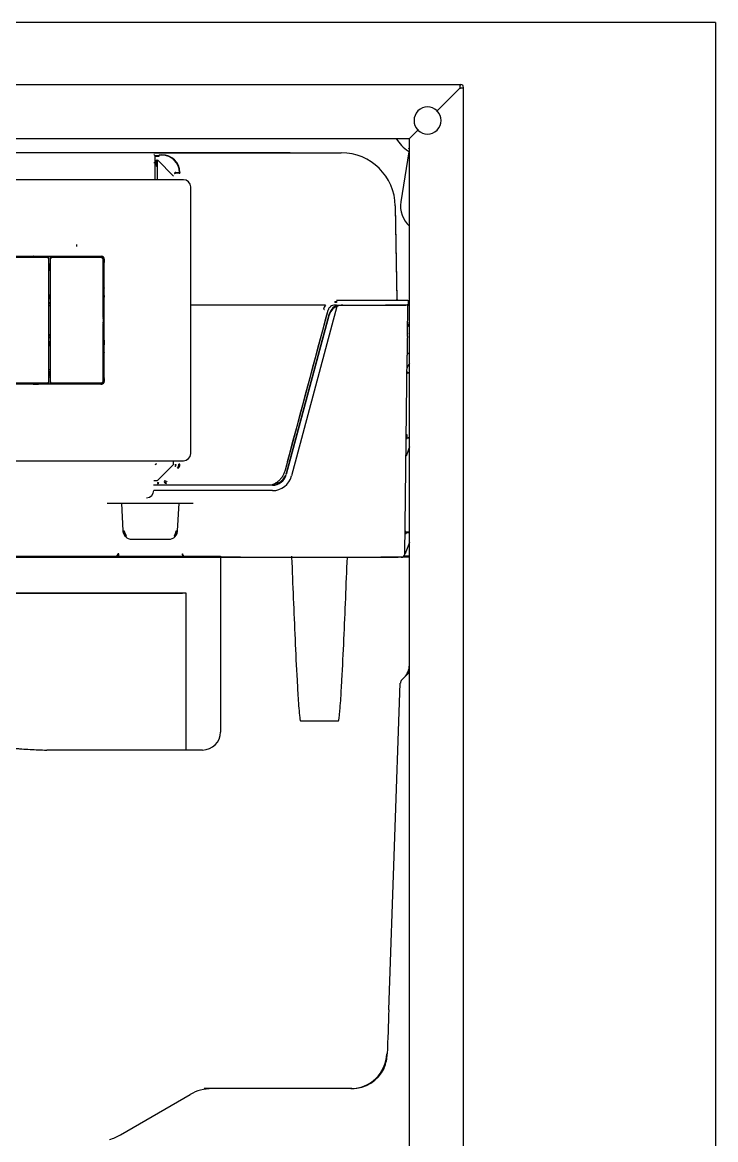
# Model space of a CAD drawing. Header units: millimetres. Extents: x 976 to 9349, y -1578 to 2211.
# Drawn here: x 4005.7 to 4044.2, y 1031.7 to 1093.7 of the extents above; entities that cross this region are included whole.
import ezdxf

# ---------------------------------------------------------------- set-up
doc = ezdxf.new("R2010")
doc.units = ezdxf.units.MM
doc.layers.add('Wbudowane', color=175, linetype='Continuous')
doc.layers.add('Ściany', color=7, linetype='Continuous')

# ---------------------------------------------------------------- blocks, each defined once
blk = doc.blocks.new('Z$W@#2519')
at = {"linetype": 'Continuous'}
for p, q in [((0, 19.3), (0, 0.4)), ((15.2, 19.7), (0.4, 19.7)), ((15.6, 0.4), (15.6, 19.3)), ((4.417, 14.9), (4.553, 14.9)), ((5.995, 14.89), (4.595, 14.89)), ((4.61, 14.898), (4.602, 14.9)), ((5.998, 14.9), (5.99, 14.898)), ((9.553, 14.9), (6.047, 14.9)), ((6.431, 14.9), (6.516, 14.896)), ((8.892, 14.892), (6.707, 14.892)), ((8.905, 14.893), (9.084, 14.896)), ((9.084, 14.896), (9.169, 14.9)), ((9.61, 14.898), (9.602, 14.9)), ((11.005, 14.89), (9.605, 14.89)), ((10.99, 14.898), (10.998, 14.9)), ((11.047, 14.9), (11.183, 14.9)), ((4.25, 10.979), (4.25, 14.733)), ((4.272, 14.63), (4.272, 14.055)), ((4.32, 14.73), (4.32, 12)), ((7.601, 14.83), (4.42, 14.83)), ((6.7, 14.88), (4.522, 14.88)), ((6.835, 14.887), (6.715, 14.887)), ((7.473, 14.88), (6.85, 14.88)), ((7.473, 14.88), (7.573, 14.88)), ((7.576, 14.88), (7.573, 14.88)), ((7.578, 14.84), (7.578, 14.86)), ((7.621, 14.83), (7.646, 14.835)), ((7.696, 14.836), (7.904, 14.836)), ((7.954, 14.835), (7.979, 14.83)), ((11.18, 14.83), (7.999, 14.83)), ((8.022, 14.86), (8.022, 14.84)), ((8.027, 14.88), (8.024, 14.88)), ((8.027, 14.88), (8.127, 14.88)), ((8.75, 14.88), (8.127, 14.88)), ((8.885, 14.887), (8.765, 14.887)), ((11.078, 14.88), (8.9, 14.88)), ((11.28, 12), (11.28, 14.73)), ((11.328, 14.055), (11.328, 14.63)), ((11.35, 14.733), (11.35, 10.979)), ((4.265, 14.04), (4.265, 13.96)), ((4.272, 13.945), (4.272, 12.485)), ((11.328, 12.485), (11.328, 13.945)), ((11.335, 13.96), (11.335, 14.04)), ((4.265, 12.47), (4.265, 12.39)), ((11.335, 12.39), (11.335, 12.47)), ((4.272, 12.375), (4.272, 11.95)), ((4.322, 11.9), (4.42, 11.9)), ((4.42, 11.83), (4.345, 11.83)), ((4.42, 11.9), (11.18, 11.9)), ((11.18, 11.83), (4.42, 11.83)), ((4.66, 11.83), (4.66, 11.9)), ((4.75, 11.89), (4.749, 11.9)), ((4.75, 11.84), (4.75, 11.83)), ((4.93, 11.87), (4.77, 11.87)), ((4.77, 11.86), (4.93, 11.86)), ((4.951, 11.9), (4.95, 11.89)), ((4.95, 11.83), (4.95, 11.84)), ((5.04, 11.9), (5.04, 11.83)), ((6.4, 11.89), (6.399, 11.9)), ((6.4, 11.84), (6.4, 11.83)), ((6.58, 11.87), (6.42, 11.87)), ((6.42, 11.86), (6.58, 11.86)), ((6.601, 11.9), (6.6, 11.89)), ((6.6, 11.83), (6.6, 11.84)), ((9, 11.89), (8.999, 11.9)), ((9, 11.84), (9, 11.83)), ((9.18, 11.87), (9.02, 11.87)), ((9.02, 11.86), (9.18, 11.86)), ((9.201, 11.9), (9.2, 11.89)), ((9.2, 11.83), (9.2, 11.84)), ((10.56, 11.9), (10.56, 11.83)), ((10.65, 11.89), (10.649, 11.9)), ((10.65, 11.84), (10.65, 11.83)), ((10.83, 11.87), (10.67, 11.87)), ((10.67, 11.86), (10.83, 11.86)), ((10.851, 11.9), (10.85, 11.89)), ((10.85, 11.83), (10.85, 11.84)), ((10.94, 11.83), (10.94, 11.9)), ((11.18, 11.9), (11.278, 11.9)), ((11.255, 11.83), (11.18, 11.83)), ((11.328, 11.95), (11.328, 12.375)), ((4.265, 11.355), (4.265, 11.245)), ((4.275, 9.55), (4.29, 11.225)), ((4.285, 11.375), (4.291, 11.375)), ((4.285, 11.225), (4.29, 11.225)), ((4.291, 11.375), (4.295, 11.78)), ((4.32, 11.73), (4.32, 4.97)), ((11.28, 4.97), (11.28, 11.73)), ((11.305, 11.78), (11.309, 11.375)), ((11.315, 11.375), (11.309, 11.375)), ((11.31, 11.225), (11.325, 9.55)), ((11.315, 11.225), (11.31, 11.225)), ((11.335, 11.245), (11.335, 11.355)), ((11.342, 10.982), (11.35, 11.25)), ((4.25, 10.949), (4.252, 10.943)), ((4.252, 10.943), (4.252, 9.557)), ((11.35, 10.949), (11.348, 10.943)), ((11.348, 10.943), (11.348, 9.557)), ((4.25, 9.551), (4.252, 9.557)), ((4.25, 4.967), (4.25, 9.521)), ((4.265, 9.433), (4.265, 9.317)), ((4.275, 9.55), (4.275, 9.45)), ((11.325, 9.45), (11.325, 9.55)), ((11.335, 9.317), (11.335, 9.433)), ((11.35, 9.551), (11.348, 9.557)), ((11.35, 9.521), (11.35, 4.967)), ((4.275, 9.3), (4.275, 8.677)), ((11.325, 8.677), (11.325, 9.3)), ((4.275, 8.577), (4.275, 8.677)), ((4.275, 8.577), (4.275, 8.574)), ((4.275, 8.126), (4.275, 8.123)), ((4.275, 8.023), (4.275, 8.123)), ((4.276, 8.127), (4.276, 8.573)), ((4.319, 8.572), (4.295, 8.572)), ((4.295, 8.128), (4.319, 8.128)), ((11.305, 8.572), (11.281, 8.572)), ((11.281, 8.128), (11.305, 8.128)), ((11.324, 8.127), (11.324, 8.573)), ((11.325, 8.677), (11.325, 8.577)), ((11.325, 8.574), (11.325, 8.577)), ((11.325, 8.123), (11.325, 8.126)), ((11.325, 8.123), (11.325, 8.023)), ((4.275, 8.023), (4.275, 7.4)), ((11.325, 7.4), (11.325, 8.023)), ((4.265, 7.383), (4.265, 7.267)), ((4.275, 7.25), (4.275, 7.15)), ((4.29, 5.475), (4.275, 7.15)), ((11.325, 7.15), (11.31, 5.475)), ((11.325, 7.15), (11.325, 7.25)), ((11.335, 7.267), (11.335, 7.383)), ((4.265, 5.455), (4.265, 5.345)), ((4.285, 5.475), (4.29, 5.475)), ((4.285, 5.325), (4.291, 5.325)), ((4.293, 5.096), (4.291, 5.325)), ((11.309, 5.325), (11.307, 5.096)), ((11.315, 5.325), (11.309, 5.325)), ((11.315, 5.475), (11.31, 5.475)), ((11.335, 5.345), (11.335, 5.455)), ((4.553, 4.8), (4.417, 4.8)), ((4.42, 4.87), (7.601, 4.87)), ((4.775, 4.846), (4.541, 4.848)), ((4.595, 4.81), (5.995, 4.81)), ((4.602, 4.8), (4.61, 4.802)), ((4.775, 4.843), (4.775, 4.846)), ((4.795, 4.823), (4.905, 4.823)), ((6.6, 4.83), (4.925, 4.845)), ((4.925, 4.843), (4.925, 4.845)), ((5.99, 4.802), (5.998, 4.8)), ((6.047, 4.8), (9.553, 4.8)), ((6.695, 4.824), (6.552, 4.822)), ((6.6, 4.83), (6.7, 4.83)), ((6.715, 4.823), (6.835, 4.823)), ((8.755, 4.826), (6.845, 4.826)), ((6.85, 4.83), (7.473, 4.83)), ((7.573, 4.83), (7.473, 4.83)), ((7.573, 4.83), (7.576, 4.83)), ((7.578, 4.864), (7.578, 4.85)), ((7.621, 4.87), (7.646, 4.865)), ((7.696, 4.864), (7.904, 4.864)), ((7.954, 4.865), (7.979, 4.87)), ((7.999, 4.87), (11.18, 4.87)), ((8.022, 4.85), (8.022, 4.864)), ((8.024, 4.83), (8.027, 4.83)), ((8.127, 4.83), (8.027, 4.83)), ((8.127, 4.83), (8.75, 4.83)), ((8.765, 4.823), (8.885, 4.823)), ((8.9, 4.83), (9, 4.83)), ((9.048, 4.822), (8.905, 4.824)), ((10.675, 4.845), (9, 4.83)), ((9.602, 4.8), (9.61, 4.802)), ((9.605, 4.81), (11.005, 4.81)), ((10.675, 4.843), (10.675, 4.845)), ((10.695, 4.823), (10.805, 4.823)), ((11.059, 4.848), (10.825, 4.846)), ((10.825, 4.843), (10.825, 4.846)), ((10.998, 4.8), (10.99, 4.802)), ((11.183, 4.8), (11.047, 4.8)), ((0.4, 0), (15.2, 0))]:
    blk.add_line(p, q, dxfattribs=at)
for centre, radius, start, end in [((4.613, 14.93), 0.213, 179.69756, 182.09006), ((11.136, 14.93), 0.0643, 353.04968, 0.99269), ((4.22, 14.703), 0.0472, 80.53333, 91.33453), ((4.522, 14.63), 0.25, 90, 180), ((6.715, 14.867), 0.02, 90, 139.4584), ((6.835, 14.867), 0.02, 40.5416, 90), ((8.765, 14.867), 0.02, 90, 139.4584), ((8.885, 14.867), 0.02, 40.5416, 90), ((11.078, 14.63), 0.25, 0, 90), ((11.38, 14.603), 0.147, 89.56423, 93.01798), ((4.285, 14.04), 0.02, 130.5416, 180), ((4.285, 13.96), 0.02, 180, 229.4584), ((11.315, 14.04), 0.02, 0, 49.4584), ((11.315, 13.96), 0.02, 310.5416, 0), ((4.285, 12.47), 0.02, 130.5416, 180), ((11.315, 12.47), 0.02, 0, 49.4584), ((4.285, 12.39), 0.02, 180, 229.4584), ((4.322, 11.95), 0.05, 180, 270), ((4.345, 11.78), 0.05, 90, 179.49742), ((4.77, 11.89), 0.02, 181, 270), ((4.77, 11.84), 0.02, 90, 180), ((4.93, 11.89), 0.02, 270, 359), ((4.93, 11.84), 0.02, 0, 90), ((6.42, 11.89), 0.02, 181, 270), ((6.42, 11.84), 0.02, 90, 180), ((6.58, 11.89), 0.02, 270, 359), ((6.58, 11.84), 0.02, 0, 90), ((7.8, 12.85), 1.375, 223.70211, 227.63974), ((7.8, 12.85), 1.372, 223.81366, 227.61832), ((7.044, 11.729), 0.2, 147.63825, 149.7807), ((7.8, 12.85), 1.28, 227.91809, 232.83271), ((7.8, 12.85), 1.28, 307.16729, 312.08191), ((7.8, 12.85), 1.372, 312.38168, 316.18634), ((8.556, 11.729), 0.2, 30.2193, 32.36175), ((7.8, 12.85), 1.375, 312.36026, 316.29789), ((9.02, 11.89), 0.02, 181, 270), ((9.02, 11.84), 0.02, 90, 180), ((9.18, 11.89), 0.02, 270, 359), ((9.18, 11.84), 0.02, 0, 90), ((10.67, 11.89), 0.02, 181, 270), ((10.67, 11.84), 0.02, 90, 180), ((10.83, 11.89), 0.02, 270, 359), ((10.83, 11.84), 0.02, 0, 90), ((11.255, 11.78), 0.05, 0.50258, 90), ((11.278, 11.95), 0.05, 270, 0), ((11.315, 12.39), 0.02, 310.5416, 0), ((4.285, 11.355), 0.02, 90, 180), ((4.285, 11.245), 0.02, 180, 270), ((11.315, 11.355), 0.02, 0, 90), ((11.315, 11.245), 0.02, 270, 0), ((4.285, 9.433), 0.02, 120, 180), ((4.285, 9.317), 0.02, 180, 240), ((11.315, 9.433), 0.02, 0, 60), ((11.315, 9.317), 0.02, 300, 0), ((4.285, 7.383), 0.02, 120, 180), ((4.285, 7.267), 0.02, 180, 240), ((11.315, 7.383), 0.02, 0, 60), ((11.315, 7.267), 0.02, 300, 0), ((4.285, 5.455), 0.02, 90, 180), ((4.285, 5.345), 0.02, 180, 270), ((4.543, 5.098), 0.25, 180.49821, 206.9482), ((11.057, 5.098), 0.25, 333.0518, 359.50179), ((11.315, 5.455), 0.02, 0, 90), ((11.315, 5.345), 0.02, 270, 0), ((4.22, 4.997), 0.0474, 268.67167, 279.42031), ((4.613, 4.77), 0.213, 177.90992, 180.30245), ((4.543, 5.098), 0.25, 245.70446, 269.50287), ((4.795, 4.843), 0.02, 180, 270), ((4.905, 4.843), 0.02, 270, 0), ((6.715, 4.843), 0.02, 220.5416, 270), ((6.835, 4.843), 0.02, 270, 319.4584), ((7.949, 4.862), 0.371, 178.81522, 179.69303), ((7.651, 4.862), 0.371, 0.30697, 1.18478), ((8.765, 4.843), 0.02, 220.5416, 270), ((8.885, 4.843), 0.02, 270, 319.4584), ((10.695, 4.843), 0.02, 180, 270), ((10.805, 4.843), 0.02, 270, 0), ((11.057, 5.098), 0.25, 270.49713, 294.29554), ((11.136, 4.77), 0.0647, 359.0133, 6.90724), ((11.38, 5.097), 0.147, 266.98478, 270.43483)]:
    blk.add_arc(centre, radius, start, end, dxfattribs=at)
for centre, major_axis, ratio, start_param, end_param in [((0.4, 19.3), (0.283, -0.283), 0.999695, 2.356347, 3.926839), ((15.2, 19.3), (-0.283, -0.283), 0.999695, 2.356347, 3.926839), ((4.417, 14.733), (0.118, -0.118), 0.999924, 2.356233, 3.926953), ((4.553, 14.9), (0.05, 0), 0.008727, 0.05236, 1.570796), ((4.595, 14.91), (0.0142, 0.0142), 0.997265, 2.882633, 3.925621), ((4.61, 14.878), (0, 0.0117), 1, -0.072917, -0.000457), ((5.99, 14.878), (0, 0.02), 1, 0.000457, 0.072917), ((5.995, 14.91), (-0.0142, 0.0142), 0.997265, 2.357564, 3.396668), ((6.047, 14.9), (-0.05, 0), 0.008727, 4.712389, 6.230825), ((6.707, 14.872), (0.0141, -0.0141), 0.999695, 2.356347, 3.523435), ((8.892, 14.872), (-0.0141, -0.0141), 0.999695, 2.759751, 3.926839), ((9.553, 14.9), (0.05, 0), 0.008727, 0.05236, 1.570796), ((9.605, 14.91), (0.0142, 0.0142), 0.997265, 2.886517, 3.925621), ((9.61, 14.878), (0, 0.0117), 1, -0.072917, -0.000457), ((10.99, 14.878), (0, 0.02), 1, 0.000457, 0.072917), ((11.047, 14.9), (-0.05, 0), 0.008727, 4.712389, 6.230825), ((11.005, 14.91), (-0.0142, 0.0142), 0.997265, 2.357564, 3.400551), ((11.183, 14.733), (-0.118, -0.118), 0.999924, 2.356233, 3.926953), ((4.42, 14.73), (0.0707, -0.0707), 0.999695, 2.356347, 3.926839), ((7.576, 14.86), (0, -0.02), 0.087489, 1.570796, 3.141593), ((7.58, 14.84), (0, -0.02), 0.087489, 4.712389, 5.235988), ((7.601, 14.83), (0.02, 0), 0.017455, 4.712389, 6.195919), ((7.696, 14.835), (-0.05, 0), 0.017455, 4.712389, 6.195919), ((7.904, 14.835), (0.05, 0), 0.017455, 0.087266, 1.570796), ((7.999, 14.83), (-0.02, 0), 0.017455, 0.087266, 1.570796), ((8.024, 14.86), (0, 0.02), 1, 0, 1.570796), ((8.02, 14.84), (0, 0.0101), 1, 3.291983, 4.712389), ((11.18, 14.73), (-0.0707, -0.0707), 0.999695, 2.356347, 3.926839), ((4.42, 12), (0.0707, 0.0707), 0.999695, 2.356347, 3.926839), ((4.42, 11.73), (0.0707, -0.0707), 0.999695, 2.356347, 3.926839), ((11.18, 12), (-0.0707, 0.0707), 0.999695, 2.356347, 3.926839), ((11.18, 11.73), (-0.0707, -0.0707), 0.999695, 2.356347, 3.926839), ((4.25, 10.979), (0, -0.03), 0.008727, 4.712389, 6.248279), ((11.35, 10.979), (0, -0.03), 0.008727, 0.034907, 1.570796), ((4.25, 9.521), (0, 0.03), 1, 0.000305, 1.570796), ((11.35, 9.521), (0, 0.000262), 1, -1.570796, -0.000305), ((4.295, 8.574), (-0.02, 0), 0.087489, 0, 1.570796), ((4.295, 8.126), (0.02, 0), 0.087489, 1.570796, 3.141593), ((11.305, 8.574), (-0.02, 0), 0.087489, 1.570796, 3.141593), ((11.305, 8.126), (0.02, 0), 0.087489, 0, 1.570796), ((4.417, 4.967), (0.118, 0.118), 0.999924, 2.356233, 3.926953), ((4.42, 4.97), (0.0707, 0.0707), 0.999695, 2.356347, 3.926839), ((11.18, 4.97), (-0.0707, 0.0707), 0.999695, 2.356347, 3.926839), ((11.183, 4.967), (-0.118, 0.118), 0.999924, 2.356233, 3.926953), ((4.553, 4.8), (0.05, 0), 0.008727, 4.712389, 6.230825), ((4.595, 4.79), (0.0142, -0.0142), 0.997265, 2.357564, 3.400552), ((4.61, 4.822), (0, -0.02), 0.052408, 0.008727, 0.94845), ((5.99, 4.822), (0, -0.02), 0.052408, 5.334735, 6.274459), ((5.995, 4.79), (-0.0142, -0.0142), 0.997265, 2.886518, 3.925621), ((6.047, 4.8), (-0.05, 0), 0.008727, 0.05236, 1.570796), ((6.707, 4.846), (0.0141, 0.0141), 0.999695, 3.255485, 3.926839), ((7.576, 4.85), (0, -0.02), 0.087489, 0, 1.570796), ((7.601, 4.87), (0.02, 0), 0.017455, 0.087266, 1.570796), ((7.696, 4.865), (-0.05, 0), 0.017455, 0.087266, 1.570796), ((7.904, 4.865), (-0.05, 0), 0.017455, 1.570796, 3.054326), ((7.999, 4.87), (-0.02, 0), 0.017455, 4.712389, 6.195919), ((8.024, 4.85), (0, 0.00175), 1, 1.570796, 3.141593), ((8.892, 4.846), (-0.0141, 0.0141), 0.999695, 2.356347, 3.0277), ((9.553, 4.8), (0.05, 0), 0.008727, 4.712389, 6.230825), ((9.605, 4.79), (0.0142, -0.0142), 0.997265, 2.357564, 3.396668), ((9.61, 4.822), (0, -0.02), 0.052408, 0.008727, 0.94845), ((10.99, 4.822), (0, 0.0117), 1, 3.068676, 3.141135), ((11.047, 4.8), (0.05, 0), 0.008727, 3.193953, 4.712389), ((11.005, 4.79), (-0.0142, -0.0142), 0.997265, 2.882633, 3.925621), ((0.4, 0.4), (0.283, 0.283), 0.999695, 2.356347, 3.926839), ((15.2, 0.4), (-0.283, 0.283), 0.999695, 2.356347, 3.926839)]:
    blk.add_ellipse(centre, major_axis=major_axis, ratio=ratio, start_param=start_param, end_param=end_param, dxfattribs=at)

msp = doc.modelspace()

# ---------------------------------------------------------------- linework, layer by layer
at = {"linetype": 'Continuous'}
for p, q in [((3980.328, 1090.268), (4030.008, 1090.268)), ((4028.698, 1088.799), (4029.966, 1090.068)), ((4029.968, 1090.066), (4028.7, 1088.797)), ((4029.966, 1090.068), (4029.968, 1090.066)), ((4030.168, 982.768), (4030.168, 1090.108)), ((4028.662, 1088.764), (4028.698, 1088.799)), ((4028.7, 1088.797), (4028.664, 1088.762)), ((4027.166, 1087.268), (4027.366, 1087.468)), ((4027.368, 1087.466), (4027.168, 1087.266)), ((4027.366, 1087.468), (4027.637, 1087.739)), ((4027.639, 1087.737), (4027.368, 1087.466)), ((4027.637, 1087.739), (4027.672, 1087.774)), ((4027.674, 1087.772), (4027.639, 1087.737)), ((3983.17, 1087.268), (4027.166, 1087.268)), ((4027.168, 990.568), (4027.168, 1087.266)), ((4020.534, 1086.478), (3986.959, 1086.478)), ((4012.968, 1086.478), (4023.377, 1086.478)), ((4013.018, 1086.328), (4012.968, 1086.378)), ((4013.018, 1086.328), (4013.018, 1085.928)), ((4013.268, 1086.304), (4013.018, 1086.304)), ((4013.018, 1086.29), (4013.268, 1086.29)), ((4013.268, 1086.431), (4013.268, 1086.43)), ((4013.268, 1086.371), (4013.268, 1086.37)), ((4013.268, 1086.37), (4013.419, 1086.37)), ((4013.268, 1086.365), (4013.268, 1086.37)), ((4013.268, 1086.365), (4013.268, 1086.35)), ((4013.419, 1086.35), (4013.268, 1086.35)), ((4013.268, 1086.29), (4013.268, 1086.35)), ((4027.13, 1086.523), (4026.687, 1083.755)), ((4012.968, 1085.928), (4013.018, 1085.928)), ((4013.068, 1086.038), (4013.018, 1086.038)), ((4013.018, 1085.928), (4013.018, 1084.978)), ((4013.018, 1085.908), (4013.118, 1085.908)), ((4013.018, 1085.838), (4013.068, 1085.838)), ((4013.092, 1086.041), (4013.092, 1086.061)), ((4013.138, 1086.043), (4013.092, 1086.043)), ((4013.093, 1085.754), (4013.093, 1085.734)), ((4013.118, 1086.043), (4013.118, 1086.048)), ((4013.118, 1085.828), (4013.118, 1085.988)), ((4013.142, 1085.991), (4013.162, 1085.991)), ((4013.142, 1085.804), (4013.162, 1085.804)), ((4014.068, 1085.178), (4013.168, 1086.078)), ((4013.168, 1084.978), (4013.168, 1086.078)), ((4014.12, 1085.32), (4014.14, 1085.32)), ((4014.142, 1085.32), (4014.14, 1085.32)), ((4014.19, 1085.39), (4014.368, 1085.39)), ((4014.19, 1085.37), (4014.192, 1085.37)), ((4014.192, 1085.37), (4014.367, 1085.37)), ((4014.192, 1085.37), (4014.192, 1085.337)), ((4014.367, 1085.37), (4014.368, 1085.37)), ((4014.367, 1085.337), (4014.367, 1085.37)), ((4014.418, 1085.32), (4014.417, 1085.32)), ((4014.418, 1085.383), (4014.418, 1085.37)), ((4026.377, 1083.531), (4026.467, 1078.335)), ((4026.377, 1083.471), (4026.467, 1078.275)), ((4008.703, 1081.288), (4008.703, 1081.368)), ((4023.025, 1078.22), (4023.121, 1078.22)), ((4023.025, 1078.22), (4023.025, 1078.17)), ((4023.121, 1078.17), (4023.025, 1078.17)), ((4023.121, 1078.24), (4023.121, 1078.225)), ((4023.121, 1078.22), (4023.121, 1078.17)), ((4026.518, 1078.289), (4027.069, 1078.279)), ((4022.505, 1078.018), (4015.018, 1078.018)), ((4022.64, 1077.723), (4020.262, 1068.848)), ((4022.689, 1077.485), (4020.327, 1068.671)), ((4023.14, 1077.951), (4020.617, 1068.533)), ((4023.121, 1078.018), (4023.025, 1078.018)), ((4023.121, 1078.018), (4026.962, 1078.018)), ((4023.121, 1077.88), (4023.121, 1078.018)), ((4023.14, 1078.011), (4023.121, 1077.938)), ((4023.462, 1078.018), (4025.839, 1078.018)), ((4027.068, 1078.018), (4025.839, 1078.018)), ((4027.048, 1076.269), (4027.068, 1078.018)), ((4027.067, 1078.018), (4027.068, 1078.078)), ((4027.067, 1078.018), (4027.118, 1078.018)), ((4022.689, 1077.425), (4020.327, 1068.611)), ((4026.912, 1064.216), (4027.037, 1075.249)), ((4027.058, 1074.242), (4027.058, 1074.26)), ((4026.987, 1070.832), (4027.028, 1070.832)), ((4027.168, 1070.66), (4027.025, 1070.635)), ((4026.984, 1070.586), (4027.004, 1070.586)), ((4027.168, 1070.154), (4026.993, 1069.69)), ((4027.168, 1070.64), (4027.028, 1070.615)), ((4026.993, 1069.69), (4026.973, 1069.636)), ((4013.168, 1068.278), (4014.068, 1069.178)), ((4014.068, 1069.178), (4014.068, 1069.378)), ((4014.131, 1069.096), (4014.166, 1069.06)), ((4014.14, 1069.175), (4014.16, 1069.166)), ((4014.16, 1069.166), (4014.21, 1069.166)), ((4014.311, 1068.942), (4014.276, 1068.977)), ((4014.414, 1069.191), (4014.364, 1069.191)), ((4012.968, 1068.278), (4013.168, 1068.278)), ((4013.211, 1068.175), (4013.246, 1068.14)), ((4013.614, 1068.245), (4013.579, 1068.281)), ((4019.554, 1068.018), (4012.953, 1068.018)), ((4019.554, 1067.718), (4012.968, 1067.718)), ((4013.175, 1068.16), (4013.175, 1068.11)), ((4013.65, 1068.16), (4013.65, 1068.11)), ((4010.377, 1067.018), (4015.159, 1067.018)), ((4011.167, 1067.018), (4011.247, 1065.492)), ((4014.289, 1065.492), (4014.369, 1067.018)), ((4011.297, 1065.36), (4011.387, 1065.23)), ((4011.297, 1065.3), (4011.387, 1065.17)), ((4011.445, 1065.205), (4011.369, 1065.334)), ((4014.167, 1065.334), (4014.091, 1065.205)), ((4014.149, 1065.23), (4014.239, 1065.36)), ((4014.149, 1065.17), (4014.239, 1065.3)), ((4026.98, 1065.432), (4027.168, 1065.449)), ((4026.98, 1065.372), (4027.168, 1065.389)), ((4011.747, 1065.018), (4013.79, 1065.018)), ((4027.168, 1064.835), (4026.963, 1064.326)), ((3993.768, 1064.078), (4016.568, 1064.078)), ((3993.768, 1064.018), (4016.568, 1064.018)), ((4010.97, 1064.215), (4010.985, 1064.215)), ((4014.545, 1064.215), (4014.558, 1064.215)), ((4016.568, 1064.078), (4016.668, 1064.078)), ((4016.568, 1064.018), (4016.668, 1064.018)), ((4016.668, 1064.078), (4016.668, 1064.018)), ((4017.779, 1064.018), (4016.668, 1064.018)), ((4016.668, 1064.018), (4016.868, 1064.018)), ((4016.668, 1064.018), (4016.668, 1054.318)), ((4016.868, 1064.018), (4020.168, 1064.018)), ((4020.168, 1064.018), (4020.529, 1064.018)), ((4020.529, 1064.018), (4020.62, 1064.018)), ((4020.62, 1064.018), (4023.716, 1064.018)), ((4023.716, 1064.018), (4023.807, 1064.018)), ((4023.807, 1064.018), (4024.168, 1064.018)), ((4024.168, 1064.018), (4024.955, 1064.018)), ((4024.955, 1064.018), (4026.541, 1064.018)), ((4025.679, 1064.018), (4025.571, 1064.018)), ((4026.712, 1064.018), (4025.679, 1064.018)), ((4027.168, 1064.018), (4026.579, 1064.018)), ((4027.168, 1064.078), (4026.854, 1064.078)), ((4026.878, 1064.078), (4026.879, 1064.108)), ((4026.879, 1064.108), (4026.878, 1064.078)), ((4026.879, 1064.108), (4026.879, 1064.12)), ((4026.918, 1064.216), (4026.91, 1064.197)), ((4026.963, 1064.326), (4026.918, 1064.216)), ((4014.768, 1062.018), (3995.568, 1062.018)), ((3995.768, 1062.018), (4014.568, 1062.018)), ((4014.768, 1053.417), (4014.768, 1062.018)), ((4027.164, 1058.039), (4027.168, 1058.289)), ((4027.166, 1057.645), (4026.871, 1057.35)), ((4026.02, 1038.903), (4026.658, 1057.023)), ((4026.871, 1057.35), (4026.697, 1057.176)), ((4021.117, 1054.934), (4023.219, 1054.934)), ((4014.768, 1053.318), (4007.021, 1053.318)), ((4014.768, 1053.318), (4014.768, 1053.417)), ((4015.668, 1053.318), (4014.768, 1053.318)), ((4011.118, 1031.96), (4014.991, 1034.197)), ((4023.904, 1034.518), (4015.764, 1034.518)), ((4023.957, 1034.518), (4023.904, 1034.518))]:
    msp.add_line(p, q, dxfattribs=at)
for centre, radius, start, end in [((4030.008, 1090.108), 0.16, 0, 90), ((4028.168, 1088.268), 0.75, 45.10804, 224.89196), ((4028.168, 1088.268), 0.75, 225.10804, 44.89196), ((4028.168, 1088.268), 2, 210, 237.94574), ((4011.522, 1085.383), 2.897, 358.75223, 359.74447), ((4028.168, 1083.518), 1.5, 170.91528, 228.18969), ((4008.683, 1081.368), 0.02, 0, 49.4584), ((4008.683, 1081.288), 0.02, 310.5416, 0), ((4024.379, -2166.325), 3244.605, 89.952493, 90.022205), ((4025.368, 1234.134), 155.85, 270.25288, 270.39198), ((4026.487, 1076.24), 2.048, 89.13554, 91.48546), ((4027.068, 1078.229), 0.05, 359.98, 89.02005), ((-12.256, 2154.574), 4176.124, 344.937754, 345.057154), ((4023.045, 1077.605), 0.68, 142.57217, 164.37087), ((4022.505, 1078.017), 0.000725, 54.46603, 92.49064), ((4023.462, 1077.278), 0.8, 113.68219, 165), ((4023.462, 1077.218), 0.8, 113.68219, 165), ((4023.462, 1077.218), 0.8, 90, 113.68219), ((4027.457, 1077.068), 0.4, 179.35, 223.6877), ((4081.603, 1075.14), 54.567, 178.81441, 179.88559), ((4027.356, 1077.028), 0.3, 228.52723, 231.16958), ((4027.428, 1074.468), 0.4, 130.49382, 179.35), ((4027.075, 1074.255), 0.05, 144.86019, 174.66506), ((4027.39, 1074.215), 0.335, 167.49531, 172.26092), ((3930.488, 1344.138), 286.652, 289.68745, 289.7109), ((4027.034, 1070.645), 0.05, 102.98232, 179.35), ((4027.034, 1070.585), 0.05, 100, 179.35), ((4027.034, 1070.585), 0.03, 100, 179.35), ((4019.554, 1068.818), 0.8, 270, 345), ((4019.554, 1068.818), 1.1, 270, 345), ((4019.554, 1068.878), 0.8, 273.62311, 334.51414), ((4019.554, 1068.878), 0.8, 343.38389, 345), ((4011.747, 1065.518), 0.5, 183, 205.90469), ((4011.747, 1065.578), 0.5, 189.91503, 205.90469), ((4011.747, 1065.518), 0.5, 205.90469, 224.05808), ((4011.747, 1065.517), 0.42, 183, 205.90469), ((4011.747, 1065.578), 0.5, 224.05808, 230.62465), ((4011.747, 1065.518), 0.5, 224.05808, 270), ((4013.79, 1065.518), 0.5, 270, 315.94192), ((4013.79, 1065.578), 0.5, 309.37535, 315.94192), ((4013.79, 1065.518), 0.5, 315.94192, 320.21586), ((4013.79, 1065.517), 0.42, 334.09531, 357), ((4013.79, 1065.518), 0.5, 327.07883, 334.09531), ((4013.79, 1065.518), 0.5, 334.09531, 357), ((4013.79, 1065.578), 0.5, 334.09531, 350.08498), ((4026.975, 1065.482), 0.05, 183.2959, 275), ((4026.975, 1065.422), 0.05, 179.35, 275), ((4010.781, 1064.222), 0.253, 323.35746, 358.29433), ((4014.747, 1064.221), 0.202, 181.78159, 228.48294), ((4026.712, 1064.218), 0.2, 270, 359.35), ((4026.164, 1058.057), 1, 315, 359), ((4015.668, 1054.318), 1, 270, 0), ((4023.872, 1036.525), 2.063, 335.90795, 357.86566), ((4016.191, 1032.118), 2.4, 90, 120), ((4009.468, 1034.818), 3.3, 288.41258, 300)]:
    msp.add_arc(centre, radius, start, end, dxfattribs=at)
for centre, major_axis, ratio, start_param, end_param in [((4013.418, 1085.37), (-0.895, -0.447), 0.999817, 2.691091, 4.248696), ((4013.418, 1085.37), (-0.877, -0.438), 0.99981, 2.691091, 4.248696), ((4023.377, 1083.478), (-2.679, -1.351), 0.999812, 2.692049, 4.245243), ((4013.068, 1085.988), (-0.0499, -0.005), 0.996157, 3.042553, 4.612588), ((4013.068, 1085.888), (-0.0356, 0.0356), 0.992433, 2.359993, 3.923193), ((4013.092, 1085.99), (-0.0699, -0.007), 0.996157, 3.042553, 4.612588), ((4013.092, 1085.99), (-0.0501, -0.005), 0.99311, 3.042553, 4.612588), ((4013.092, 1085.804), (-0.0499, 0.0499), 0.992433, 2.359993, 3.923193), ((4013.092, 1085.804), (-0.0358, 0.0358), 0.986483, 2.359993, 3.923193), ((4014.19, 1085.32), (0.0703, 0), 0.996195, 1.570796, 3.141593), ((4014.192, 1085.32), (-0.05, -0.0016), 0.341867, 4.701503, 6.190308), ((4014.367, 1085.32), (0.05, -0.0003), 0.342014, 0.018573, 1.572969), ((4014.368, 1085.32), (-0.07, 0), 0.999848, 4.259735, 4.712389), ((4014.368, 1085.38), (0.05, 0), 0.999726, 0, 0.9421), ((4026.517, 1078.336), (-0.05, 0), 0.999848, 0.017451, 1.570796), ((4022.391, 1077.788), (0.0483, -0.0129), 0.002866, 4.713157, 6.26353), ((4027.07, 1076.427), (0.02, -0.0002), 0.992784, 1.599512, 3.141593), ((4027.437, 1075.244), (-0.4, 0.005), 0.402549, 5.453096, 6.283185), ((4027.076, 1074.276), (0.05, -0.0006), 0.242043, 1.590997, 3.141593), ((4027.037, 1070.84), (0.012, 0.205), 0.04045, 1.61242, 3.151117), ((4013.042, 1069.244), (-0.0499, 0.0499), 0.992433, 2.359993, 3.923193), ((4014.06, 1069.167), (-0.139, 0.058), 0.995546, 2.750469, 3.532716), ((4014.064, 1069.191), (-0.049, 0.298), 0.994251, 3.761467, 4.54867), ((4014.064, 1069.191), (0.057, -0.347), 0.995882, 0.619875, 1.407077), ((4013.174, 1068.21), (0.0502, -0.0082), 0.982981, 4.876137, 5.663339), ((4013.651, 1068.21), (0.1, 0.012), 0.990032, 2.238032, 4.588136), ((4013.651, 1068.21), (0.0511, 0.0063), 0.970775, 2.238032, 4.588136), ((4013.689, 1068.215), (0.0353, -0.0354), 0.002098, 3.228859, 4.714487), ((4012.568, 1067.728), (-0.283, 0.283), 0.999695, 2.356347, 3.926839), ((4013.174, 1068.21), (-0.0992, 0.0163), 0.994251, 1.734544, 2.521746), ((4011.327, 1065.496), (-0.0799, -0.0042), 0.008715, 0, 1.57034), ((4011.445, 1065.226), (-0.0575, -0.0556), 0.195451, 0, 1.383876), ((4014.091, 1065.226), (0.0575, -0.0556), 0.195451, 4.89931, 6.283185), ((4014.209, 1065.496), (0.0799, -0.0042), 0.008715, 4.712846, 6.283185), ((4026.974, 1065.32), (-0.05, 0.0006), 0.017451, 4.712587, 6.283185), ((4026.974, 1065.322), (-0.0055, -0.0507), 0.001464, 1.553699, 3.141882), ((4010.777, 1064.218), (0, -0.2), 0.965926, 0.795399, 1.553343), ((4011.034, 1064.214), (-0.05, 0.0007), 0.017389, 4.717277, 6.021386), ((4014.752, 1064.218), (0, -0.2), 0.965926, 4.729842, 5.487786), ((4026.962, 1064.215), (-0.05, 0.0006), 0.017451, 5.75765, 6.283185), ((4026.958, 1057.012), (-0.212, 0.212), 0.999673, 0, 0.750655), ((4026.016, 1038.707), (-0.397, -11.258), 0.00031, 4.694936, 4.914367), ((4023.904, 1036.518), (0, -2), 0.998989, 0, 1.535895), ((4023.957, 1036.518), (2, 0), 0.999848, 4.712389, 5.828126)]:
    msp.add_ellipse(centre, major_axis=major_axis, ratio=ratio, start_param=start_param, end_param=end_param, dxfattribs=at)
for points, knots in [([(4029.966, 1090.068), (4029.97, 1090.094), (4029.973, 1090.12), (4029.98, 1090.169), (4029.984, 1090.191), (4029.991, 1090.228), (4029.994, 1090.243), (4030.001, 1090.263), (4030.005, 1090.268), (4030.008, 1090.268)], [0, 0, 0, 0, 0.25, 0.25, 0.5, 0.5, 0.75, 0.75, 1, 1, 1, 1]), ([(4029.968, 1090.066), (4029.981, 1090.068), (4030.007, 1090.071), (4030.033, 1090.075), (4030.057, 1090.078), (4030.08, 1090.082), (4030.1, 1090.085), (4030.119, 1090.089), (4030.136, 1090.092), (4030.148, 1090.096), (4030.158, 1090.099), (4030.166, 1090.103), (4030.168, 1090.106), (4030.168, 1090.108)], [0, 0, 0, 0, 0.125, 0.25, 0.25, 0.375, 0.5, 0.5, 0.625, 0.75, 0.75, 0.875, 1, 1, 1, 1]), ([(4027.107, 1086.573), (4027.115, 1086.568), (4027.122, 1086.56), (4027.13, 1086.542), (4027.131, 1086.532), (4027.13, 1086.523)], [0, 0, 0, 0, 0.5, 0.5, 1, 1, 1, 1]), ([(4027.134, 1086.702), (4027.137, 1086.707), (4027.14, 1086.713), (4027.144, 1086.722), (4027.145, 1086.726), (4027.144, 1086.727)], [0, 0, 0, 0, 0.5, 0.5, 1, 1, 1, 1]), ([(4027.144, 1086.727), (4027.149, 1086.726), (4027.154, 1086.726), (4027.163, 1086.73), (4027.166, 1086.732), (4027.168, 1086.734)], [0, 0, 0, 0, 0.5, 0.5, 0.6959965, 0.6959965, 0.6959965, 0.6959965]), ([(4027.144, 1086.727), (4027.144, 1086.727), (4027.144, 1086.727), (4027.144, 1086.727), (4027.144, 1086.727), (4027.144, 1086.727), (4027.144, 1086.727)], [0, 0, 0, 0, 0.519477, 0.519477, 0.519477, 1, 1, 1, 1]), ([(4023.025, 1078.018), (4022.981, 1078.018), (4022.939, 1078.011), (4022.856, 1077.983), (4022.817, 1077.962), (4022.765, 1077.923), (4022.749, 1077.908), (4022.719, 1077.876), (4022.706, 1077.859), (4022.682, 1077.823), (4022.671, 1077.804), (4022.653, 1077.764), (4022.646, 1077.744), (4022.64, 1077.723)], [0, 0, 0, 0, 0.25, 0.25, 0.5, 0.5, 0.625, 0.625, 0.75, 0.75, 0.875, 0.875, 1, 1, 1, 1]), ([(4027.075, 1074.288), (4027.071, 1074.276), (4027.067, 1074.264), (4027.06, 1074.246), (4027.058, 1074.24), (4027.058, 1074.242)], [0, 0, 0, 0, 0.5, 0.5, 1, 1, 1, 1]), ([(4020.262, 1068.848), (4020.245, 1068.784), (4020.223, 1068.723), (4020.169, 1068.604), (4020.137, 1068.547), (4020.064, 1068.437), (4020.023, 1068.386), (4019.934, 1068.291), (4019.886, 1068.247), (4019.807, 1068.187), (4019.78, 1068.168), (4019.725, 1068.132), (4019.697, 1068.116), (4019.611, 1068.069), (4019.551, 1068.043), (4019.482, 1068.02), (4019.475, 1068.018), (4019.469, 1068.016)], [0, 0, 0, 0, 0.125, 0.125, 0.25, 0.25, 0.375, 0.375, 0.5, 0.5, 0.5625, 0.5625, 0.625, 0.625, 0.75, 0.75, 0.7632579, 0.7632579, 0.7632579, 0.7632579]), ([(4020.62, 1064.018), (4020.68, 1062.502), (4020.742, 1060.985), (4020.845, 1058.711), (4020.882, 1057.954), (4020.944, 1056.817), (4020.966, 1056.438), (4021.004, 1055.871), (4021.018, 1055.681), (4021.042, 1055.398), (4021.051, 1055.303), (4021.067, 1055.162), (4021.073, 1055.115), (4021.083, 1055.045), (4021.087, 1055.021), (4021.095, 1054.986), (4021.097, 1054.975), (4021.102, 1054.958), (4021.104, 1054.952), (4021.109, 1054.941), (4021.111, 1054.934), (4021.117, 1054.934)], [0, 0, 0, 0, 0.5, 0.5, 0.75, 0.75, 0.875, 0.875, 0.9375, 0.9375, 0.96875, 0.96875, 0.984375, 0.984375, 0.992188, 0.992188, 0.996094, 0.996094, 0.998047, 0.998047, 1, 1, 1, 1]), ([(4023.219, 1054.934), (4023.225, 1054.934), (4023.228, 1054.941), (4023.232, 1054.952), (4023.234, 1054.958), (4023.239, 1054.975), (4023.242, 1054.987), (4023.249, 1055.021), (4023.253, 1055.045), (4023.264, 1055.115), (4023.269, 1055.162), (4023.285, 1055.304), (4023.294, 1055.398), (4023.318, 1055.682), (4023.332, 1055.871), (4023.371, 1056.439), (4023.393, 1056.817), (4023.455, 1057.954), (4023.491, 1058.712), (4023.595, 1060.986), (4023.656, 1062.502), (4023.716, 1064.018)], [0, 0, 0, 0, 0.001953, 0.001953, 0.003906, 0.003906, 0.007812, 0.007812, 0.015625, 0.015625, 0.03125, 0.03125, 0.0625, 0.0625, 0.125, 0.125, 0.25, 0.25, 0.5, 0.5, 1, 1, 1, 1]), ([(4003.315, 1053.318), (4003.47, 1053.318), (4003.624, 1053.322), (4003.932, 1053.334), (4004.087, 1053.343), (4004.395, 1053.361), (4004.55, 1053.372), (4004.782, 1053.388), (4004.859, 1053.393), (4004.975, 1053.401), (4005.014, 1053.404), (4005.091, 1053.408), (4005.13, 1053.41), (4005.207, 1053.41), (4005.246, 1053.408), (4005.323, 1053.404), (4005.362, 1053.401), (4005.478, 1053.393), (4005.555, 1053.388), (4005.787, 1053.372), (4005.941, 1053.361), (4006.25, 1053.343), (4006.404, 1053.334), (4006.713, 1053.322), (4006.867, 1053.318), (4007.021, 1053.318)], [0, 0, 0, 0, 0.125, 0.125, 0.25, 0.25, 0.375, 0.375, 0.4375, 0.4375, 0.46875, 0.46875, 0.5, 0.5, 0.53125, 0.53125, 0.5625, 0.5625, 0.625, 0.625, 0.75, 0.75, 0.875, 0.875, 1, 1, 1, 1]), ([(4025.753, 1035.639), (4025.757, 1035.646), (4025.759, 1035.653), (4025.763, 1035.667), (4025.764, 1035.674), (4025.764, 1035.681)], [0, 0, 0, 0, 0.5, 0.5, 1, 1, 1, 1]), ([(4025.759, 1035.691), (4025.759, 1035.691), (4025.759, 1035.692), (4025.76, 1035.695), (4025.764, 1035.705), (4025.773, 1035.726), (4025.788, 1035.762), (4025.798, 1035.79), (4025.805, 1035.807)], [0.1948991, 0.1948991, 0.1948991, 0.1948991, 0.2190669, 0.2695099, 0.3596822, 0.5079799, 0.750573, 1, 1, 1, 1])]:
    msp.add_open_spline(points, degree=3, knots=knots, dxfattribs=at)
for points in [[(4027.118, 1078.17), (4027.118, 1078.19), (4027.118, 1078.209), (4027.118, 1078.229)], [(4027.118, 1078.018), (4027.118, 1078.068), (4027.118, 1078.119), (4027.118, 1078.169)], [(4020.62, 1064.078), (4020.621, 1064.063), (4020.621, 1064.049), (4020.622, 1064.034)]]:
    msp.add_open_spline(points, degree=3, dxfattribs=at)
at = {"layer": 'Ściany'}
for q in [(3967.168, 1093.717), (4044.168, 973.717)]:
    msp.add_line((4044.168, 1093.717), q, dxfattribs=at)

# ---------------------------------------------------------------- block references
at = {"layer": 'Wbudowane', "rotation": -90.00000000000001}
msp.add_blockref('Z$W@#2519', (3995.318, 1084.978), dxfattribs=at)

doc.saveas('drawing.dxf')
